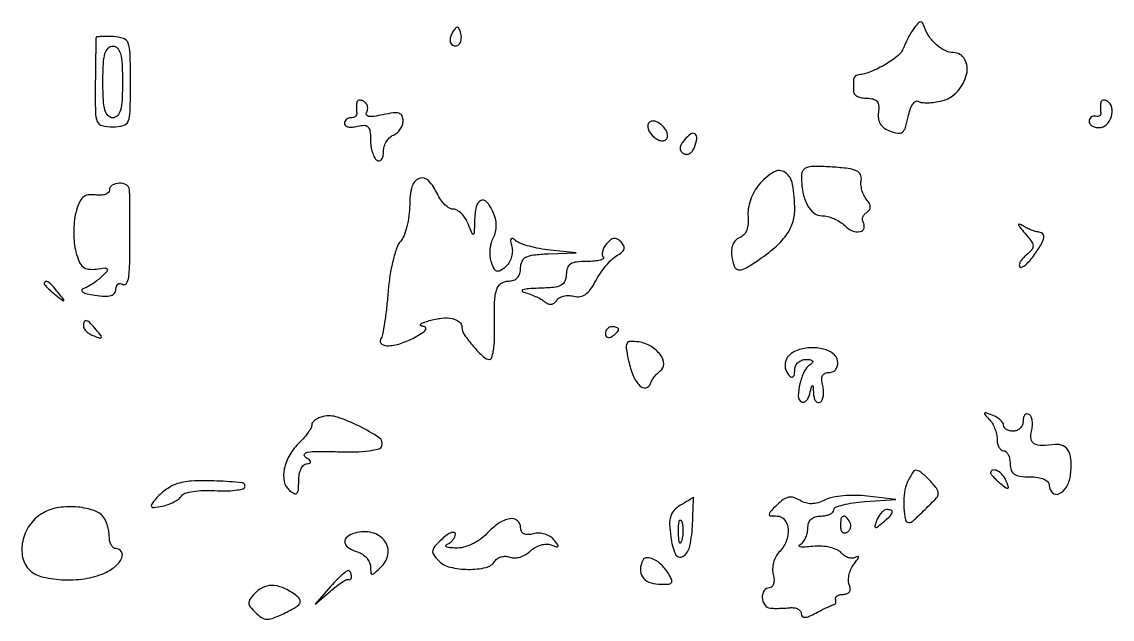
# Model space of a CAD drawing. Extents: x 0 to 5034, y 0 to 2560.
# Drawn here: x 1735.6 to 1902.6, y 2069.2 to 2160.7 of the extents above; entities that cross this region are included whole.
import ezdxf

# ---------------------------------------------------------------- set-up
doc = ezdxf.new("R2010")
doc.units = 0

msp = doc.modelspace()

# ---------------------------------------------------------------- linework, layer by layer
for points in [[(1872.368684, 2159.859653, 0.02663), (1871.917732, 2159.21185, 0.014905), (1871.436372, 2158.380927, 0.014838), (1870.998687, 2157.509778, 0.02332), (1870.68086, 2156.734992, -0.136289), (1869.840174, 2155.541216, -0.036689), (1867.926949, 2154.195503, -0.037737), (1865.705152, 2153.083058, -0.069487), (1863.75, 2152.583794, 0.09515), (1863.463628, 2152.494897, 0.087102), (1863.220313, 2152.304302, 0.087325), (1863.056923, 2152.042723, 0.096328), (1863, 2151.75), (1863, 2150.926563), (1863, 2150, 0.195948), (1863.155678, 2149.618008, 0.086572), (1863.605965, 2149.29375, 0.066468), (1864.273308, 2149.073603, 0.04651), (1865.062858, 2149, -0.058441), (1866.029672, 2148.88661, -0.163621), (1866.600869, 2148.530194, -0.157193), (1866.854142, 2147.890006, -0.05279), (1866.812858, 2146.87343, 0.071963), (1866.810502, 2145.888791, 0.104548), (1867.107147, 2145.075181, 0.100883), (1867.717828, 2144.43144, 0.06326), (1868.639612, 2143.946489, 0.051223), (1869.810543, 2143.640506, 0.210134), (1870.503248, 2143.825522, 0.151783), (1870.972674, 2144.520156, 0.023912), (1871.377867, 2146.139335, -0.03342), (1871.676789, 2147.244261, -0.061912), (1872.08435, 2148.077964, -0.100255), (1872.527519, 2148.527556, -0.294693), (1872.942266, 2148.535681, 0.112024), (1873.487534, 2148.348636, 0.03117), (1874.395636, 2148.307727, 0.029803), (1875.457679, 2148.389548, 0.027364), (1876.533741, 2148.597824, 0.147964), (1878.946121, 2150.042894, 0.125734), (1880.34091, 2152.675929, 0.186422), (1880.035397, 2154.983651, 0.27422), (1878.321583, 2156, -0.115637), (1877.057378, 2156.296341, -0.064224), (1875.733597, 2157.18034, -0.060679), (1874.595059, 2158.446084, -0.072521), (1873.874163, 2159.87751, 0.038452), (1873.594174, 2160.542312, 0.284086), (1873.312171, 2160.712015, 0.205484), (1872.961474, 2160.556586, 0.021733)], [(1801.582949, 2159.134215, 0.052326), (1801.327923, 2158.604943, 0.061761), (1801.20609, 2158.06291, 0.07231), (1801.228156, 2157.59012, 0.149701), (1801.399864, 2157.266802, 0.208213), (1802.031223, 2157.018401, 0.228122), (1802.610436, 2157.323111, 0.143258), (1802.913564, 2158.144952, 0.097944), (1802.787251, 2159.138246, 0.033951), (1802.536207, 2159.749629, 0.286646), (1802.294341, 2159.899578, 0.233206), (1802.012891, 2159.759582, 0.024362)], [(1746.944444, 2158.283022, 0.044216), (1746.921001, 2158.061544, 0.000293), (1746.888889, 2156.115013, 0.001162), (1746.85864, 2153.888583, 0.000742), (1746.833333, 2151.3, 0.005651), (1746.846563, 2146.905796, 0.091372), (1747.134413, 2145.460204, 0.23945), (1747.878085, 2144.805374, 0.06306), (1749.5, 2144.6, 0.065114), (1751.120931, 2144.811989, 0.237674), (1751.873142, 2145.480801, 0.089074), (1752.172697, 2146.961198, 0.005493), (1752.222222, 2151.468719, 0.005851), (1752.17045, 2155.892739, 0.083801), (1751.873026, 2157.434137, 0.22226), (1751.135782, 2158.157015, 0.073734), (1749.611111, 2158.45174, 0.010229), (1748.606134, 2158.475151, 0.016506), (1747.750694, 2158.449329, 0.010464), (1747.062827, 2158.391333, 0.32915)], [(1751, 2151.5, -0.01212), (1750.933383, 2148.752068, -0.054498), (1750.681818, 2147.166667, -0.118311), (1750.215544, 2146.316753, -0.211442), (1749.5, 2146, -0.211442), (1748.784456, 2146.316753, -0.118311), (1748.318182, 2147.166667, -0.054498), (1748.066617, 2148.752068, -0.01212), (1748, 2151.5, -0.01212), (1748.066617, 2154.247932, -0.054498), (1748.318182, 2155.833333, -0.118311), (1748.784456, 2156.683247, -0.211442), (1749.5, 2157, -0.211442), (1750.215544, 2156.683247, -0.118311), (1750.681818, 2155.833333, -0.054498), (1750.933383, 2154.247932, -0.01212)], [(1786.881579, 2148.309017, 0.022289), (1786.844744, 2147.944741, 0.014052), (1786.83273, 2147.517336, 0.014106), (1786.844631, 2147.095576, 0.025051), (1786.881579, 2146.75, -0.137085), (1786.848335, 2146.464378, -0.119953), (1786.671464, 2146.220313, -0.101574), (1786.373191, 2146.056406, -0.075146), (1786, 2146, 0.089443), (1785.618207, 2145.931152, 0.095162), (1785.29375, 2145.733751, 0.099841), (1785.076675, 2145.439407, 0.10954), (1785, 2145.09362, 0.24384), (1785.157535, 2144.789795, 0.106581), (1785.5875, 2144.607123, 0.070464), (1786.233678, 2144.575635, 0.040966), (1787, 2144.710251, -0.055401), (1788.020517, 2144.859364, -0.210106), (1788.605628, 2144.625807, -0.164033), (1788.917176, 2143.983564, -0.031631), (1789, 2142.675648, 0.03597), (1789.073786, 2141.65132, 0.040334), (1789.29375, 2140.687786, 0.044242), (1789.61525, 2139.913356, 0.13463), (1790, 2139.5, 0.188949), (1790.37834, 2139.431122, 0.185619), (1790.70625, 2139.636922, 0.110482), (1790.928232, 2140.129771, 0.050824), (1791, 2140.833994, -0.07063), (1791.11205, 2141.623256, -0.063468), (1791.440625, 2142.381698, -0.066821), (1791.926422, 2142.996109, -0.100819), (1792.5, 2143.361626, 0.084896), (1793.073422, 2143.702082, 0.066176), (1793.559375, 2144.241331, 0.06613), (1793.88787, 2144.889249, 0.084492), (1794, 2145.54807, 0.110469), (1793.83128, 2146.302409, 0.213951), (1793.371515, 2146.696918, 0.106936), (1792.492919, 2146.762539, 0.019425), (1790.874895, 2146.472522, -0.017279), (1789.526235, 2146.224808, -0.07204), (1788.702188, 2146.222119, -0.239336), (1788.379355, 2146.447946, -0.267129), (1788.391207, 2146.823969, 0.096917), (1788.558508, 2147.267982, 0.097421), (1788.545666, 2147.741448, 0.098428), (1788.355128, 2148.170915, 0.1012), (1788.016312, 2148.489919, 0.063542), (1787.618629, 2148.670699, 0.114962), (1787.263755, 2148.695876, 0.159653), (1787.009193, 2148.56505, 0.159864)], [(1900.881579, 2148.309017, 0.022289), (1900.844744, 2147.944741, 0.014052), (1900.83273, 2147.517336, 0.014106), (1900.844631, 2147.095576, 0.025051), (1900.881579, 2146.75, -0.12901), (1900.854957, 2146.484671, -0.162681), (1900.700839, 2146.29375, -0.133789), (1900.435117, 2146.210642, -0.077171), (1900.1, 2146.25, 0.11039), (1899.749164, 2146.267928, 0.119228), (1899.435, 2146.132812, 0.113761), (1899.206961, 2145.862485, 0.093907), (1899.1, 2145.5, 0.168696), (1899.191038, 2145.119049, 0.108012), (1899.515435, 2144.79375, 0.084061), (1900.029171, 2144.574199, 0.059104), (1900.654671, 2144.5, 0.197179), (1901.770248, 2144.957733, 0.123534), (1902.513587, 2146.180419, 0.126021), (1902.583739, 2147.590598, 0.206932), (1901.910933, 2148.555046, 0.072163), (1901.553783, 2148.710062, 0.125664), (1901.2328, 2148.715008, 0.160215), (1900.999675, 2148.571325, 0.139745)], [(1831.600038, 2145.161865, 0.150925), (1831.484575, 2144.717076, 0.082168), (1831.603052, 2144.160046, 0.069216), (1831.929598, 2143.578651, 0.057089), (1832.421983, 2143.064749, 0.051981), (1833.025385, 2142.661737, 0.092995), (1833.593253, 2142.486368, 0.127395), (1834.064171, 2142.55242, 0.157392), (1834.399962, 2142.838135, 0.150925), (1834.515425, 2143.282924, 0.082168), (1834.396948, 2143.839954, 0.069216), (1834.070402, 2144.421349, 0.057089), (1833.578017, 2144.935251, 0.051981), (1832.974615, 2145.338263, 0.092995), (1832.406747, 2145.513632, 0.127395), (1831.935829, 2145.44758, 0.157392)], [(1837.093942, 2142.613194, 0.042311), (1836.617675, 2141.929072, 0.115204), (1836.447636, 2141.367844, 0.161769), (1836.568255, 2140.906961, 0.11057), (1836.958505, 2140.525646, 0.14583), (1837.408901, 2140.403921, 0.123842), (1837.885127, 2140.536794, 0.101013), (1838.315928, 2140.914532, 0.070914), (1838.630601, 2141.479746, 0.051311), (1839.000492, 2142.848815, 0.281237), (1838.723725, 2143.527978, 0.330472), (1838.055158, 2143.526089, 0.059295)], [(1855.013655, 2137.138129, 0.041701), (1855.244618, 2134.626223, 0.075704), (1855.904016, 2132.676748, 0.105677), (1856.916814, 2131.444237, 0.169694), (1858.18806, 2131, -0.063697), (1859.046738, 2130.890163, -0.039129), (1860.01196, 2130.556675, -0.038693), (1860.9309, 2130.068611, -0.055011), (1861.652048, 2129.490809, 0.096477), (1862.813437, 2128.708071, 0.145413), (1864.018053, 2128.572735, 0.282693), (1864.617531, 2129.106989, 0.214562), (1864.5, 2130, -0.122785), (1864.378813, 2130.379331, -0.100767), (1864.43664, 2130.801973, -0.091049), (1864.665692, 2131.203479, -0.079465), (1865.032246, 2131.519929, 0.096033), (1865.443559, 2131.899324, 0.16564), (1865.582359, 2132.338725, 0.124372), (1865.436659, 2132.865569, 0.043889), (1864.987685, 2133.514839, -0.063599), (1864.585862, 2134.147714, -0.044353), (1864.295468, 2134.943192, -0.04459), (1864.151449, 2135.770971, -0.067484), (1864.189127, 2136.500132, 0.166163), (1864.071342, 2137.318594, 0.172256), (1863.478399, 2137.879215, 0.073904), (1862.192555, 2138.233263, 0.013795), (1859.75, 2138.46245, 0.012498), (1857.24062, 2138.56533, 0.072282), (1855.928107, 2138.395961, 0.170816), (1855.264707, 2137.931298, 0.158752)], [(1848.5124, 2135.75, 0.053499), (1847.778361, 2134.68309, 0.041793), (1847.214577, 2133.39369, 0.042619), (1846.884383, 2132.064401, 0.065485), (1846.851821, 2130.880651, -0.04706), (1846.862314, 2129.744363, -0.07416), (1846.637643, 2128.797057, -0.090502), (1846.194393, 2128.092298, -0.11613), (1845.563065, 2127.662574, 0.109468), (1844.949758, 2127.25682, 0.092763), (1844.520919, 2126.606899, 0.08025), (1844.31513, 2125.759003, 0.05741), (1844.351052, 2124.781923, 0.047652), (1844.736388, 2123.251608, 0.270782), (1845.353496, 2122.731814, 0.173496), (1846.333446, 2122.902496, 0.019821), (1848.269666, 2124.104715, 0.026311), (1850.954755, 2126.137049, 0.059445), (1852.69317, 2127.997373, 0.077269), (1853.665047, 2129.870788, 0.081258), (1854, 2131.918213, 0.04179), (1853.67468, 2135.803701, 0.201194), (1852.513161, 2137.639377, 0.300067), (1850.769422, 2137.685636, 0.076337)], [(1749, 2134.937142, -0.211904), (1748.831032, 2134.556354, -0.10127), (1748.360621, 2134.2784, -0.072531), (1747.656785, 2134.14521, -0.046276), (1746.823389, 2134.187142, 0.074323), (1745.716791, 2134.180928, 0.147791), (1744.933765, 2133.805146, 0.11132), (1744.35075, 2132.96771, 0.032475), (1743.851427, 2131.468539, 0.039684), (1743.604811, 2130.091843, 0.024828), (1743.525745, 2128.455561, 0.024864), (1743.609088, 2126.825393, 0.04091), (1743.859602, 2125.468539, 0.033203), (1744.373977, 2123.970385, 0.119506), (1744.968955, 2123.16286, 0.149335), (1745.785898, 2122.816076, 0.062571), (1746.993241, 2122.840248, -0.010225), (1748.331179, 2123.007754, -0.251099), (1748.665859, 2122.870993, -0.368136), (1748.661461, 2122.57043, -0.016323), (1747.89382, 2121.750963, -0.02882), (1747.238106, 2121.166776, -0.021073), (1746.448832, 2120.593706, -0.021414), (1745.652301, 2120.112935, -0.043346), (1744.982143, 2119.818797, 0.261678), (1744.769264, 2119.58186, 0.331795), (1744.885797, 2119.321362, 0.070963), (1745.585985, 2119.05161, 0.019487), (1746.75, 2118.831276, 0.022711), (1748.280413, 2118.673561, 0.082108), (1749.25118, 2118.77741, 0.158484), (1749.7916, 2119.135175, 0.169514), (1750, 2119.73221, -0.076494), (1750.074468, 2120.216119, -0.153853), (1750.29375, 2120.529401, -0.186445), (1750.619552, 2120.625253, -0.11831), (1751, 2120.5, 0.401477), (1751.58808, 2120.625335, 0.118283), (1751.947373, 2121.574746, 0.028642), (1752.110056, 2123.927368, 0.002943), (1752.142857, 2129.5, 0.001455), (1752.13763, 2131.29631, 0.001792), (1752.121875, 2132.971875, 0.001479), (1752.099428, 2134.379661, 0.013102), (1752.071429, 2135, 0.259536), (1751.60087, 2135.719522, 0.126727), (1750.499644, 2135.979281, 0.128634), (1749.420849, 2135.673357, 0.265649)], [(1795, 2132.662074, -0.031521), (1794.895945, 2131.013138, -0.030409), (1794.585331, 2129.370075, -0.031864), (1794.131627, 2127.960243, -0.088863), (1793.58836, 2127.078741, 0.101518), (1793.01129, 2126.087563, 0.021268), (1792.448801, 2124.148699, 0.021485), (1791.98082, 2121.802374, 0.018879), (1791.691311, 2119.321086, -0.00857), (1791.457049, 2116.876532, -0.01107), (1791.154037, 2114.642596, -0.008969), (1790.82772, 2112.795861, -0.090431), (1790.543933, 2112.071086, 0.410073), (1790.709681, 2111.346052, 0.162966), (1791.803171, 2111.073073, 0.065934), (1793.838256, 2111.507111, 0.044406), (1796, 2112.5, 0.018795), (1797.016335, 2113.132809, 0.10223), (1797.466648, 2113.594836, 0.380716), (1797.418843, 2113.89346, 0.149774), (1797, 2114.064245, -0.138342), (1796.682097, 2114.18564, -0.479113), (1796.675, 2114.374869, -0.089643), (1797.120627, 2114.639499, -0.018005), (1798, 2114.931951, -0.044626), (1799.915273, 2115.311954, -0.077492), (1801.531025, 2115.23433, -0.117913), (1802.599699, 2114.734579, -0.228515), (1803, 2113.904442, 0.154171), (1803.351522, 2112.7915, 0.025904), (1804.745677, 2111.008675, 0.024435), (1806.3068, 2109.380317, 0.191701), (1807.262298, 2109, 0.331106), (1807.577088, 2109.234125, 0.029929), (1807.816702, 2110.248437, 0.029578), (1807.972449, 2111.620835, 0.018109), (1808.001206, 2113.25, -0.008997), (1807.998755, 2117.546123, -0.063847), (1808.299163, 2119.604161, -0.16644), (1808.991803, 2120.611563, -0.161025), (1810.166667, 2121, 0.086866), (1810.939254, 2121.135244, 0.121151), (1811.520833, 2121.522727, 0.114358), (1811.878158, 2122.155257, 0.071747), (1812, 2123, -0.102237), (1812.211683, 2124.024434, -0.174627), (1812.802263, 2124.654197, -0.091724), (1813.974182, 2125.002371, -0.016582), (1816.25, 2125.168103), (1820.5, 2125.336206), (1816.51268, 2125.742617, -0.019355), (1814.89937, 2125.970427, -0.02086), (1813.348834, 2126.318294, -0.020928), (1812.051261, 2126.725747, -0.086871), (1811.341354, 2127.131664, 0.040642), (1810.79874, 2127.512109, 0.376893), (1810.539358, 2127.46206, 0.212286), (1810.454597, 2127.117136, 0.019597), (1810.648197, 2126.237294, -0.080579), (1810.725311, 2125.42774, -0.061), (1810.558515, 2124.549525, -0.061074), (1810.18512, 2123.738646, -0.081313), (1809.653621, 2123.127494, -0.041726), (1808.847836, 2122.565131, -0.22493), (1808.329585, 2122.521797, -0.196846), (1807.922835, 2122.899053, -0.031747), (1807.523115, 2123.927171, -0.057067), (1807.346273, 2124.83051, -0.040514), (1807.348002, 2125.863785, -0.040993), (1807.514156, 2126.864111, -0.066013), (1807.832844, 2127.665792, 0.070662), (1808.172526, 2128.543873, 0.062429), (1808.273795, 2129.52045, 0.057282), (1808.130673, 2130.567831, 0.044349), (1807.747599, 2131.654615, 0.069803), (1806.796161, 2133.149148, 0.349402), (1805.887492, 2133.326003, 0.227236), (1805.179218, 2132.382335, 0.043382), (1804.936614, 2130.190983, -0.002442), (1804.884676, 2128.364957, -0.284828), (1804.75826, 2128.175446, -0.423599), (1804.58643, 2128.242847, -0.003358), (1803.968838, 2129.75, 0.048759), (1803.521168, 2130.610674, 0.053575), (1802.927173, 2131.339063, 0.060499), (1802.283908, 2131.837048, 0.135299), (1801.692739, 2132, -0.135965), (1801.090542, 2132.16684, -0.05595), (1800.411673, 2132.685417, -0.049784), (1799.766178, 2133.440673, -0.045077), (1799.257892, 2134.333333, 0.081154), (1797.885967, 2136.384652, 0.307528), (1796.457608, 2136.708063, 0.241874), (1795.346337, 2135.446468, 0.061954)], [(1889.275228, 2128.315277, -0.020098), (1890.250839, 2127.105656, -0.143599), (1890.508134, 2126.407905, -0.195914), (1890.305834, 2125.795179, -0.043089), (1889.501062, 2125.000882, 0.036566), (1888.947381, 2124.468464, 0.057947), (1888.567533, 2123.931996, 0.079605), (1888.404173, 2123.472337, 0.246836), (1888.498835, 2123.167832, 0.328995), (1888.823359, 2123.118879, 0.05306), (1889.387235, 2123.498047, 0.041241), (1890.060276, 2124.164447, 0.024232), (1890.754812, 2125.060332, 0.019032), (1891.808334, 2126.693337, 0.098451), (1892.16353, 2127.701871, 0.266049), (1891.93967, 2128.266115, 0.164622), (1891.25, 2128.515313, -0.072514), (1890.863341, 2128.579772, -0.019728), (1890.279688, 2128.792436, -0.019525), (1889.629312, 2129.08907, -0.019173), (1889, 2129.437207, 0.035032), (1888.421784, 2129.733547, 0.618253), (1888.298117, 2129.628557, 0.111951), (1888.492762, 2129.23916, 0.008099)], [(1825.166294, 2126.700372, 0.049174), (1824.775326, 2126.122042, 0.065162), (1824.548138, 2125.529362, 0.081011), (1824.509739, 2125.013052, 0.176284), (1824.675343, 2124.657991, -0.456962), (1824.657419, 2124.408991, -0.096592), (1824.20984, 2124.193285, -0.044572), (1823.337735, 2124.045894, -0.019587), (1822.166667, 2124, 0.0275), (1820.558419, 2123.911479, 0.113824), (1819.645833, 2123.592105, 0.170393), (1819.165311, 2122.9855, 0.08329), (1819, 2122, -0.101169), (1818.7903, 2120.974221, -0.178237), (1818.20425, 2120.352751, -0.092676), (1817.037815, 2120.020962, -0.016255), (1814.75, 2119.883999, 0.0111), (1813.227321, 2119.808585, 0.048055), (1812.335938, 2119.657663, 0.479451), (1812.253602, 2119.469715, 0.215369), (1812.5, 2119.27639, -0.026211), (1813.350777, 2119.019321, -0.019919), (1814.253536, 2118.652789, -0.020287), (1815.074531, 2118.239789, -0.04364), (1815.660972, 2117.843833, 0.069272), (1816.199933, 2117.518725, 0.127842), (1816.702611, 2117.442675, 0.139583), (1817.148642, 2117.621615, 0.089821), (1817.523831, 2118.03856, -0.124552), (1817.934026, 2118.435831, -0.070648), (1818.579769, 2118.694128, -0.063415), (1819.35133, 2118.781519, -0.06055), (1820.132883, 2118.675501, 0.100141), (1821.093271, 2118.621508, 0.116959), (1821.940933, 2118.956461, 0.086532), (1822.728523, 2119.738423, 0.034789), (1823.520003, 2121.038681, -0.029795), (1824.215147, 2122.206759, -0.02544), (1825.079289, 2123.349963, -0.026235), (1825.974465, 2124.309737, -0.063597), (1826.749978, 2124.888019, 0.042203), (1827.517833, 2125.411155, 0.146998), (1827.851238, 2125.902201, 0.192647), (1827.812469, 2126.410911, 0.080955), (1827.407618, 2126.980103, 0.070523), (1826.832645, 2127.417358, 0.159719), (1826.30242, 2127.520761, 0.139912), (1825.765945, 2127.292561, 0.049508)], [(1739, 2120.622445, 0.184603), (1739.08115, 2120.410139, 0.013803), (1739.514062, 2119.952641, 0.017649), (1740.079598, 2119.425681, 0.012436), (1740.75, 2118.872445, 0.001576), (1741.879507, 2117.99236, 0.377591), (1742, 2118, 0.377591), (1742.00764, 2118.120493, 0.001576), (1741.127555, 2119.25, 0.017685), (1740.23668, 2120.306759, 0.065617), (1739.573889, 2120.869516, 0.241985), (1739.193395, 2120.90695, 0.307699)], [(1745, 2114.106989, 0.148172), (1745.117443, 2113.719384, 0.058677), (1745.482174, 2113.291272, 0.05126), (1746.013435, 2112.891147, 0.0442), (1746.641444, 2112.584097, 0.012731), (1747.541716, 2112.264678, 0.389672), (1747.741192, 2112.355597, 0.27071), (1747.707299, 2112.617386, 0.008807), (1747.018999, 2113.477108, 0.017238), (1746.053128, 2114.562498, 0.127361), (1745.469452, 2114.925, 0.389178), (1745.129499, 2114.765008, 0.097466)], [(1825, 2112.940983, 0.108972), (1825.078288, 2112.586039, 0.182303), (1825.29375, 2112.3746, 0.161196), (1825.6179, 2112.343488, 0.082592), (1826, 2112.5, 0.029505), (1826.382774, 2112.768994, 0.035638), (1826.70625, 2113.066025, 0.038439), (1826.934461, 2113.34829, 0.151918), (1827, 2113.559017, 0.210953), (1826.92554, 2113.727648, 0.081139), (1826.70625, 2113.870461, 0.061769), (1826.382849, 2113.967655, 0.042167), (1826, 2114, 0.105053), (1825.618444, 2113.918938, 0.099167), (1825.29375, 2113.688914, 0.09642), (1825.076123, 2113.345238, 0.093332)], [(1828.544847, 2108.756054, 0.044746), (1829.252245, 2106.493904, 0.094146), (1830.257544, 2104.960322, 0.251453), (1831.189735, 2104.661595, 0.274321), (1831.899944, 2105.282046, -0.052487), (1832.133084, 2105.801099, -0.03283), (1832.505546, 2106.354176, -0.032742), (1832.949431, 2106.856444, -0.050305), (1833.399944, 2107.221533, 0.270044), (1833.925901, 2108.275749, 0.143854), (1833.40886, 2109.690086, 0.099197), (1831.965216, 2110.999877, 0.097213), (1830.118172, 2111.664195, 0.038759), (1828.823657, 2111.760116, 0.274436), (1828.304572, 2111.449525, 0.165089), (1828.177844, 2110.705398, 0.013777)], [(1853.978997, 2110.201647, 0.106317), (1853.026362, 2109.486348, 0.131915), (1852.543328, 2108.492966, 0.133939), (1852.626354, 2107.402928, 0.111226), (1853.25, 2106.416667, 0.166583), (1853.533089, 2106.278077, 0.258059), (1853.779687, 2106.376562, 0.128401), (1853.94832, 2106.743941, 0.043758), (1854, 2107.333333, -0.102919), (1854.132985, 2107.972559, -0.101386), (1854.510203, 2108.509628, -0.098893), (1855.077293, 2108.86458, -0.092982), (1855.75, 2108.984687, -0.03054), (1856.424095, 2108.937551, -0.18108), (1856.730692, 2108.774351, -0.36216), (1856.73744, 2108.5371, -0.077717), (1856.412284, 2108.234687, 0.132386), (1855.457977, 2107.132256, 0.05311), (1854.77951, 2105.239237, 0.053634), (1854.534861, 2103.380339, 0.266266), (1855.018198, 2102.488753, 0.205441), (1855.370763, 2102.43607, 0.128779), (1855.739726, 2102.643937, 0.086631), (1856.071625, 2103.100335, 0.050233), (1856.308317, 2103.737757, -0.002257), (1856.615063, 2104.892344, -0.361541), (1856.716374, 2104.96357, -0.369719), (1856.802509, 2104.876754, -0.00229), (1856.883999, 2103.690983, 0.051406), (1856.993905, 2103.038026, 0.104465), (1857.232097, 2102.577869, 0.16954), (1857.553297, 2102.381346, 0.194075), (1857.90612, 2102.441979, 0.15438), (1858.21553, 2102.801315, 0.064046), (1858.392509, 2103.424696, 0.054994), (1858.422423, 2104.194768, 0.046215), (1858.289489, 2105.000996, -0.047903), (1858.145586, 2105.892446, -0.133361), (1858.271007, 2106.50849, -0.17788), (1858.6576, 2106.870604, -0.100496), (1859.294885, 2107, 0.110649), (1859.87845, 2107.130743, 0.125541), (1860.319551, 2107.495229, 0.113865), (1860.560097, 2108.058378, 0.08002), (1860.572017, 2108.75, 0.211307), (1859.848176, 2109.907234, 0.094942), (1858.166414, 2110.630272, 0.079148), (1856.018266, 2110.756632, 0.083444)], [(1781.75, 2100.248645, 0.045553), (1781.080406, 2100.031792, 0.057159), (1780.514062, 2099.708701, 0.068335), (1780.127419, 2099.334468, 0.167863), (1780, 2098.965631, -0.124894), (1779.884437, 2098.510206, -0.027068), (1779.456003, 2097.813173, -0.026634), (1778.857008, 2097.038986, -0.022736), (1778.148095, 2096.288955, 0.066688), (1776.618505, 2094.356318, 0.082645), (1775.786939, 2092.2213, 0.101898), (1775.780369, 2090.290558, 0.17124), (1776.603235, 2088.914323, 0.050573), (1777.325673, 2088.428866, 0.336736), (1777.727354, 2088.493283, 0.175196), (1777.953031, 2089.005099, 0.017106), (1778, 2090.377555, -0.045667), (1778.091972, 2091.382438, -0.065092), (1778.367188, 2092.234155, -0.084502), (1778.772341, 2092.812432, -0.197198), (1779.25, 2093.015313, 0.069568), (1779.707506, 2093.085001, 0.398973), (1779.818734, 2093.2786, 0.164602), (1779.626579, 2093.582359, 0.021253), (1779, 2094.046911, -0.380621), (1778.894498, 2094.463675, -0.236842), (1779.331183, 2094.77956, -0.041285), (1780.930124, 2094.905498, -0.007304), (1783.939377, 2094.84973, 0.012957), (1786.691264, 2094.829845, 0.028689), (1788.783431, 2094.98926, 0.033821), (1790.2532, 2095.288772, 0.250129), (1790.754809, 2095.764427, 0.339447), (1790.328491, 2096.998049, 0.030396), (1787.301482, 2098.742487, 0.034258), (1783.946323, 2100.135548, 0.137661)], [(1883.75, 2099.859246, -0.059703), (1884.228721, 2099.245528, -0.038841), (1884.632812, 2098.441153, -0.03877), (1884.908599, 2097.58137, -0.058289), (1885, 2096.8, 0.053595), (1885.074027, 2096.111367, 0.073362), (1885.29375, 2095.52875, 0.093122), (1885.618409, 2095.137625, 0.17482), (1886, 2095, -0.191087), (1886.381882, 2094.848523, -0.088204), (1886.70625, 2094.4125, -0.068025), (1886.926307, 2093.765418, -0.048028), (1887, 2093, 0.081208), (1887.159458, 2092.024683, 0.166173), (1887.625, 2091.416667, 0.116834), (1888.499083, 2091.092253, 0.030703), (1890, 2091, -0.035494), (1891.23794, 2090.912011, -0.069187), (1892.1875, 2090.638889, -0.101224), (1892.785703, 2090.21184, -0.189483), (1893, 2089.666667, 0.203867), (1893.470009, 2088.561841, 0.307875), (1894.464343, 2088.392159, 0.152193), (1895.624871, 2089.431529, 0.098472), (1896.234355, 2091.143406, 0.043854), (1896.361338, 2093.327422, 0.106131), (1895.977449, 2094.889048, 0.164231), (1895.124434, 2095.754651, 0.15277), (1893.893521, 2095.958312, -0.028908), (1891.842201, 2095.790912, -0.135531), (1890.704704, 2096.076273, -0.234314), (1890.216762, 2096.796802, -0.09799), (1890.289489, 2097.999004, 0.046215), (1890.422423, 2098.805232, 0.054994), (1890.392509, 2099.575304, 0.064046), (1890.21553, 2100.198685, 0.15438), (1889.90612, 2100.558021, 0.159385), (1889.562686, 2100.641142, 0.191145), (1889.266173, 2100.495569, 0.126121), (1889.065685, 2100.115829, 0.05878), (1889, 2099.559017, -0.095165), (1888.885705, 2098.963945, -0.09695), (1888.559375, 2098.457961, -0.098802), (1888.072373, 2098.119235, -0.103052), (1887.5, 2098, -0.057609), (1886.926285, 2098.066322, -0.076852), (1886.440625, 2098.262322, -0.095748), (1886.115158, 2098.552359, -0.164455), (1886, 2098.893011, 0.155169), (1885.875983, 2099.283009, 0.056865), (1885.485938, 2099.719407, 0.049497), (1884.919621, 2100.131368, 0.041581), (1884.25, 2100.452257, 0.008433), (1883.307933, 2100.79283, 0.309425), (1883.097977, 2100.734694, 0.377046), (1883.10202, 2100.538647, 0.009992)], [(1871.117019, 2089.787295, 0.067209), (1870.762343, 2088.201947, 0.036441), (1870.736266, 2086.200853, 0.03167), (1870.956634, 2084.420289, 0.360599), (1871.463622, 2084, 0.18719), (1872.138542, 2084.261852, 0.008581), (1873.966324, 2085.989897, 0.008438), (1875.736507, 2087.781435, 0.192975), (1876, 2088.438724, 0.168618), (1875.72037, 2089.24433, 0.025731), (1874.583093, 2090.541955, 0.02543), (1873.32015, 2091.715814, 0.176295), (1872.539204, 2092, 0.220557), (1872.256118, 2091.868741, 0.032816), (1871.872431, 2091.350018, 0.031798), (1871.474552, 2090.634812, 0.022451)], [(1884, 2091.622445, 0.172995), (1884.07509, 2091.411909, 0.015689), (1884.44735, 2090.984529, 0.018888), (1884.939562, 2090.492636, 0.013646), (1885.522892, 2089.981001, 0.008807), (1886.382614, 2089.292701, 0.27071), (1886.644403, 2089.258808, 0.389672), (1886.735322, 2089.458284, 0.012731), (1886.415903, 2090.358556, 0.091143), (1885.856754, 2091.274265, 0.089947), (1885.00624, 2091.936277, 0.178047), (1884.321922, 2092.025462, 0.350363)], [(1759.149242, 2089.861862, 0.044021), (1758.396498, 2089.504257, 0.024936), (1757.552287, 2088.949523, 0.024731), (1756.750939, 2088.300621, 0.037005), (1756.126262, 2087.652136, 0.017376), (1755.434543, 2086.757132, 0.344143), (1755.447433, 2086.432352, 0.25816), (1755.795821, 2086.300045, 0.011978), (1757.087485, 2086.516848, 0.037253), (1758.004934, 2086.765557, 0.035749), (1758.888576, 2087.150314, 0.037901), (1759.616572, 2087.604602, 0.096184), (1760.037485, 2088.060652, -0.181684), (1760.57334, 2088.474625, -0.03369), (1761.806961, 2088.764735, -0.032144), (1763.375635, 2088.921101, -0.024131), (1765.11098, 2088.898253, 0.017704), (1766.811029, 2088.854018, 0.026958), (1768.284594, 2088.947411, 0.025211), (1769.420811, 2089.139656, 0.269753), (1769.751469, 2089.444613, 0.475543), (1769.311311, 2090.103516, 0.013686), (1765.473478, 2090.359902, 0.020933), (1761.557938, 2090.350011, 0.07794)], [(1836.5, 2086.651952, 0.071119), (1835.525001, 2085.888089, 0.116962), (1834.996675, 2084.989195, 0.084161), (1834.832185, 2083.736589, 0.024041), (1835, 2081.776925, 0.06857), (1835.72343, 2079.167297, 0.459279), (1836.85122, 2078.815515, 0.206317), (1837.935978, 2080.38373, 0.040361), (1838.347638, 2083.869801, -0.000082), (1838.406075, 2085.447198, -0.000143), (1838.455244, 2086.758445, -0.000022), (1838.498517, 2087.90242, -0.98125), (1838.5, 2087.902392, -0.257015), (1838.467778, 2087.843848, -0.00144), (1837.9125, 2087.494449, -0.005586), (1837.26674, 2087.100672, -0.003461)], [(1858.639231, 2087.473002, -0.043818), (1857.565742, 2087.034589, -0.071509), (1856.596124, 2086.880726, -0.077568), (1855.679487, 2087.010116, -0.061858), (1854.766166, 2087.416463, 0.063592), (1853.840179, 2087.824619, 0.121503), (1853.033061, 2087.862035, 0.106318), (1852.229299, 2087.515239, 0.04158), (1851.30188, 2086.730451, 0.007014), (1850.228379, 2085.626405, 0.189211), (1850.078479, 2085.254715, 0.393157), (1850.273177, 2085.041418, 0.020444), (1851.285714, 2085, -0.234938), (1852.448349, 2084.42179, -0.149403), (1852.978976, 2082.973398, -0.109102), (1852.668696, 2081.084205, -0.101665), (1851.589019, 2079.446162, 0.078623), (1851.08821, 2078.757084, 0.054902), (1850.7475, 2077.85699, 0.05441), (1850.608398, 2076.893974, 0.072758), (1850.705651, 2076.017591, -0.0489), (1850.830649, 2075.233339, -0.086309), (1850.757666, 2074.583588, -0.127333), (1850.505109, 2074.159718, -0.197546), (1850.116631, 2074, 0.254578), (1849.314479, 2073.563274, 0.155344), (1849.024314, 2072.495914, 0.141159), (1849.396749, 2071.384175, 0.222364), (1850.25, 2070.884846, 0.019509), (1850.852307, 2070.852983, 0.008697), (1851.646875, 2070.855809, 0.008594), (1852.488548, 2070.887923, 0.011513), (1853.25, 2070.947704, -0.060856), (1853.919303, 2070.934189, -0.085776), (1854.485938, 2070.750875, -0.10916), (1854.863329, 2070.432048, -0.164423), (1855, 2070.027674, 0.192136), (1855.158502, 2069.630428, 0.218018), (1855.536437, 2069.478516, 0.089812), (1856.210484, 2069.633693, 0.021498), (1857.25, 2070.133796, -0.005937), (1858.148197, 2070.600863, -0.007618), (1858.985937, 2071.008036, -0.006032), (1859.694773, 2071.328942, -0.063186), (1860, 2071.41898, 0.1637), (1860.170617, 2071.508928, 0.117761), (1860.279688, 2071.696513, 0.091385), (1860.308461, 2071.957134, 0.062442), (1860.25, 2072.25, -0.206175), (1860.274236, 2072.534775, -0.132655), (1860.504843, 2072.779687, -0.088073), (1860.924341, 2072.945303, -0.050121), (1861.468615, 2073, 0.094009), (1862.030253, 2073.106539, 0.167795), (1862.383625, 2073.408694, 0.152052), (1862.495779, 2073.889672, 0.073557), (1862.35674, 2074.512735, -0.097068), (1862.234131, 2075.214878, -0.054911), (1862.346819, 2076.074376, -0.051902), (1862.66033, 2076.950097, -0.058548), (1863.138124, 2077.704693, 0.017364), (1863.600806, 2078.317513, 0.097839), (1863.766045, 2078.690616, 0.5145), (1863.664735, 2078.804164, 0.108337), (1863.363307, 2078.702969, -0.120385), (1862.846272, 2078.542968, -0.084923), (1862.239059, 2078.609383, -0.077205), (1861.635835, 2078.887851, -0.073), (1861.132287, 2079.340603, 0.116132), (1860.476301, 2079.836029, 0.048131), (1859.414599, 2080.187192, 0.043143), (1858.127644, 2080.364626, 0.037713), (1856.768981, 2080.331177, -0.012389), (1855.586864, 2080.24208, -0.043896), (1854.827451, 2080.270409, -0.305422), (1854.668009, 2080.40965, -0.363695), (1854.75, 2080.584917, 0.107582), (1855.228453, 2080.948582, 0.060732), (1855.632812, 2081.558799, 0.056405), (1855.906982, 2082.307076, 0.059701), (1856, 2083.083333, -0.079088), (1856.130948, 2083.906022, -0.123365), (1856.51087, 2084.510417, -0.119776), (1857.140434, 2084.87567, -0.071947), (1858, 2085, 0.0453), (1858.765549, 2085.069502, 0.065196), (1859.4125, 2085.277655, 0.085176), (1859.849553, 2085.584054, 0.199958), (1860, 2085.945209, -0.307607), (1860.262218, 2086.331101, -0.029723), (1861.395313, 2086.703686, -0.029669), (1862.929458, 2087.012971, -0.018638), (1864.75, 2087.199944), (1869.5, 2087.509469), (1865.139231, 2088.041724, 0.027197), (1863.312715, 2088.164419, 0.024997), (1861.431039, 2088.094217, 0.025832), (1859.759912, 2087.86055, 0.071303)], [(1738.872768, 2085.504759, 0.107166), (1736.937202, 2083.824526, 0.09604), (1735.777206, 2081.42858, 0.103207), (1735.642412, 2078.921271, 0.145832), (1736.592405, 2076.911705, 0.145647), (1738.491082, 2075.746793, 0.051453), (1741.675529, 2075.238642, 0.0496), (1745.199742, 2075.392735, 0.068583), (1748.237943, 2076.265618, 0.067723), (1749.889273, 2077.28251, 0.111136), (1750.894331, 2078.571552, 0.254891), (1750.838127, 2079.534831, 0.258903), (1750, 2080, -0.169824), (1749.617251, 2080.13386, -0.09332), (1749.289252, 2080.514062, -0.074289), (1749.064679, 2081.080571, -0.055145), (1748.984687, 2081.75, 0.0352), (1748.925032, 2082.502401, 0.026442), (1748.758058, 2083.316221, 0.026995), (1748.51773, 2084.068515, 0.053949), (1748.234687, 2084.624368, 0.164315), (1746.751758, 2085.790317, 0.061782), (1744.138155, 2086.367012, 0.059093), (1741.248069, 2086.296811, 0.090004)], [(1866.584097, 2084.358556, 0.012731), (1866.264678, 2083.458284, 0.389672), (1866.355597, 2083.258808, 0.27071), (1866.617386, 2083.292701, 0.008807), (1867.477108, 2083.981001, 0.017238), (1868.562498, 2084.946872, 0.127361), (1868.925, 2085.530548, 0.389178), (1868.765008, 2085.870501, 0.097466), (1868.106989, 2086, 0.148172), (1867.719384, 2085.882557, 0.058677), (1867.291272, 2085.517826, 0.05126), (1866.891147, 2084.986565, 0.0442)], [(1806.843425, 2082.333333, -0.049709), (1805.793766, 2081.417767, -0.044091), (1804.542447, 2080.684917, -0.045949), (1803.248731, 2080.212888, -0.072291), (1802.075686, 2080.078947, -0.018517), (1801.157173, 2080.141198, -0.077612), (1800.623795, 2080.282867, -0.410838), (1800.550943, 2080.46706, -0.198622), (1800.75, 2080.662281, 0.067691), (1801.227916, 2080.935095, 0.061674), (1801.632812, 2081.333302, 0.065381), (1801.907131, 2081.790976, 0.102705), (1802, 2082.238321, 0.339882), (1801.817289, 2082.476057, 0.156539), (1801.403356, 2082.455221, 0.066255), (1800.749609, 2082.103857, 0.027527), (1799.968872, 2081.47183, 0.022394), (1798.871945, 2080.385934, 0.14549), (1798.533001, 2079.696137, 0.194913), (1798.677402, 2079.041893, 0.045824), (1799.408483, 2078.162945, 0.138696), (1801.19445, 2077.1645, 0.056285), (1803.986073, 2076.823125, 0.056758), (1806.672149, 2077.103931, 0.202623), (1808.051399, 2078.083165, -0.109215), (1808.455527, 2078.498983, -0.081892), (1809.040563, 2078.759307, -0.077056), (1809.713321, 2078.827784, -0.07867), (1810.370136, 2078.688207, 0.103409), (1811.086543, 2078.572356, 0.062488), (1811.937026, 2078.718852, 0.058665), (1812.785176, 2079.090096, 0.063991), (1813.49676, 2079.639617, -0.065671), (1814.211624, 2080.187862, -0.059172), (1815.069348, 2080.555449, -0.062652), (1815.933905, 2080.696334, -0.101043), (1816.667142, 2080.574235, 0.013779), (1817.519558, 2080.273805, 0.359776), (1817.73011, 2080.35776, 0.295225), (1817.711694, 2080.607951, 0.011277), (1817.104676, 2081.373873, 0.088097), (1816.508171, 2081.878685, 0.06151), (1815.695865, 2082.225696, 0.060128), (1814.801717, 2082.37068, 0.07424), (1813.963232, 2082.280134, -0.049982), (1813.111456, 2082.146259, -0.125944), (1812.499978, 2082.266748, -0.170779), (1812.133622, 2082.631655, -0.112746), (1812, 2083.216702, 0.225087), (1811.49678, 2084.277904, 0.217032), (1810.344603, 2084.581662, 0.109772), (1808.642461, 2083.885307, 0.05245)], [(1836.692991, 2081.269032, -0.087174), (1836.51666, 2080.883358, -0.597527), (1836.356533, 2080.900903, -0.080377), (1836.235556, 2081.431793, -0.012823), (1836.194949, 2082.5, -0.014395), (1836.212705, 2083.580113, -0.052471), (1836.315079, 2084.257153, -0.333666), (1836.47713, 2084.386009, -0.31318), (1836.655937, 2084.269032, -0.06278), (1836.814405, 2083.671085, -0.030339), (1836.872264, 2082.880008, -0.029507), (1836.832894, 2082.036634, -0.037336)], [(1861, 2083.440983, 0.067432), (1861.074611, 2082.890269, 0.140899), (1861.298542, 2082.524436, 0.190788), (1861.63036, 2082.397824, 0.136093), (1862.016312, 2082.510081, 0.090427), (1862.360589, 2082.820631, 0.095498), (1862.565079, 2083.22714, 0.099685), (1862.598899, 2083.665803, 0.108373), (1862.457295, 2084.069098, 0.050477), (1861.86686, 2084.838655, 0.315493), (1861.407182, 2084.933879, 0.25701), (1861.085158, 2084.519563, 0.039415)], [(1786.25, 2082.271617, 0.108761), (1785.285447, 2081.675052, 0.272589), (1785.074456, 2080.906638, 0.189718), (1785.661407, 2080.117067, 0.062389), (1787, 2079.5, -0.069603), (1787.764524, 2079.134163, -0.066547), (1788.4125, 2078.567914, -0.071364), (1788.850473, 2077.895355, -0.109114), (1789, 2077.218327, 0.027373), (1789.05017, 2076.302621, 0.396806), (1789.276156, 2076.110012, 0.177474), (1789.671618, 2076.277659, 0.008287), (1790.733049, 2077.304478, 0.174382), (1791.69773, 2079.353018, 0.210278), (1791.034875, 2081.355253, 0.17027), (1788.923828, 2082.506532, 0.125452)], [(1830.717159, 2078.206326, 0.099654), (1830.354239, 2076.830269, 0.161833), (1830.66408, 2075.673318, 0.152143), (1831.627262, 2074.884381, 0.085346), (1833.119398, 2074.560057, 0.017339), (1834.575035, 2074.546848, 0.20226), (1835.082142, 2074.776194, 0.300508), (1835.157443, 2075.233833, 0.034384), (1834.640911, 2076.203386, 0.058558), (1833.621254, 2077.47668, 0.0768), (1832.414926, 2078.347549, 0.116328), (1831.363736, 2078.605206, 0.288376)], [(1782.92061, 2074.253211), (1780.5, 2071.514308), (1782.854988, 2073.507154, -0.013538), (1783.786092, 2074.252775, -0.020822), (1784.634232, 2074.841164, -0.016315), (1785.342812, 2075.258476, -0.272423), (1785.604988, 2075.25, 0.325517), (1785.899658, 2075.269223, 0.193531), (1786.074346, 2075.593662, 0.10416), (1786.02207, 2076.136597, 0.121046), (1785.753943, 2076.57939, 0.360264), (1785.472208, 2076.6059, 0.022418), (1784.751403, 2076.066324, 0.024916), (1783.878375, 2075.27358, 0.014989)], [(1771.45751, 2073.314653, 0.028064), (1770.601791, 2072.357075, 0.16254), (1770.371892, 2071.729035, 0.172632), (1770.57236, 2071.110142, 0.032575), (1771.368353, 2070.203075, 0.053288), (1772.318895, 2069.4361, 0.143496), (1773.143289, 2069.192421, 0.096778), (1774.168346, 2069.390198, 0.016868), (1775.977458, 2070.19222, 0.018519), (1777.470788, 2070.985015, 0.105079), (1778.135198, 2071.584985, 0.254555), (1778.205633, 2072.130478, 0.136111), (1777.787676, 2072.691052, 0.0489), (1775.941906, 2073.853004, 0.091737), (1774.253647, 2074.340588, 0.113909), (1772.75424, 2074.146625, 0.107894)]]:
    msp.add_lwpolyline(points, format="xyb", close=True)

doc.saveas('drawing.dxf')
